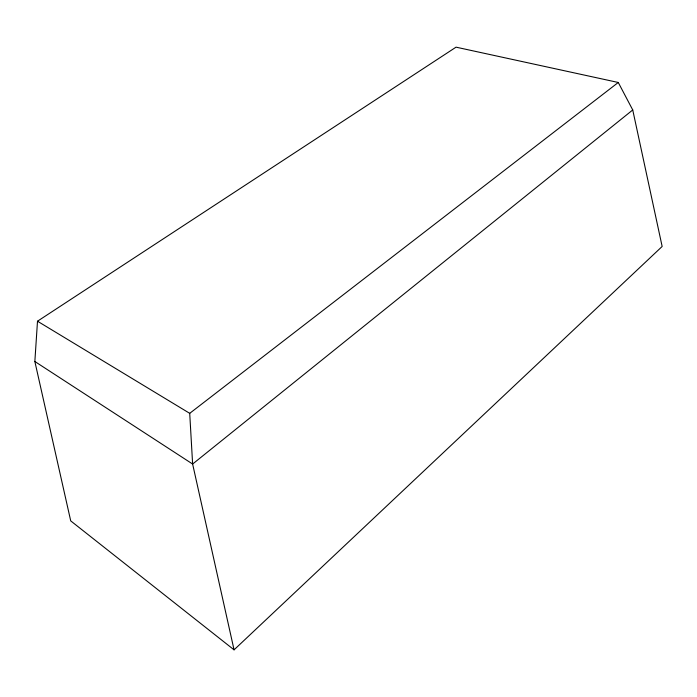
<?xml version="1.0" encoding="UTF-8"?>
<svg xmlns="http://www.w3.org/2000/svg" width="697" height="697" viewBox="0 0 697 697"><rect width="100%" height="100%" fill="white"/><g stroke="black" fill="none" stroke-linecap="round" stroke-linejoin="round"><path stroke-width="1.05" d="M34.85 361.499L37.499 321.212L456.047 47.161L618.274 82.473L632.737 109.96L662.15 246.468L234.061 649.839L70.719 520.886L34.85 361.499L192.625 464.036L234.061 649.839M632.737 109.96L192.625 464.036L189.715 413.338L37.499 321.212M189.715 413.338L618.274 82.473"/></g></svg>
